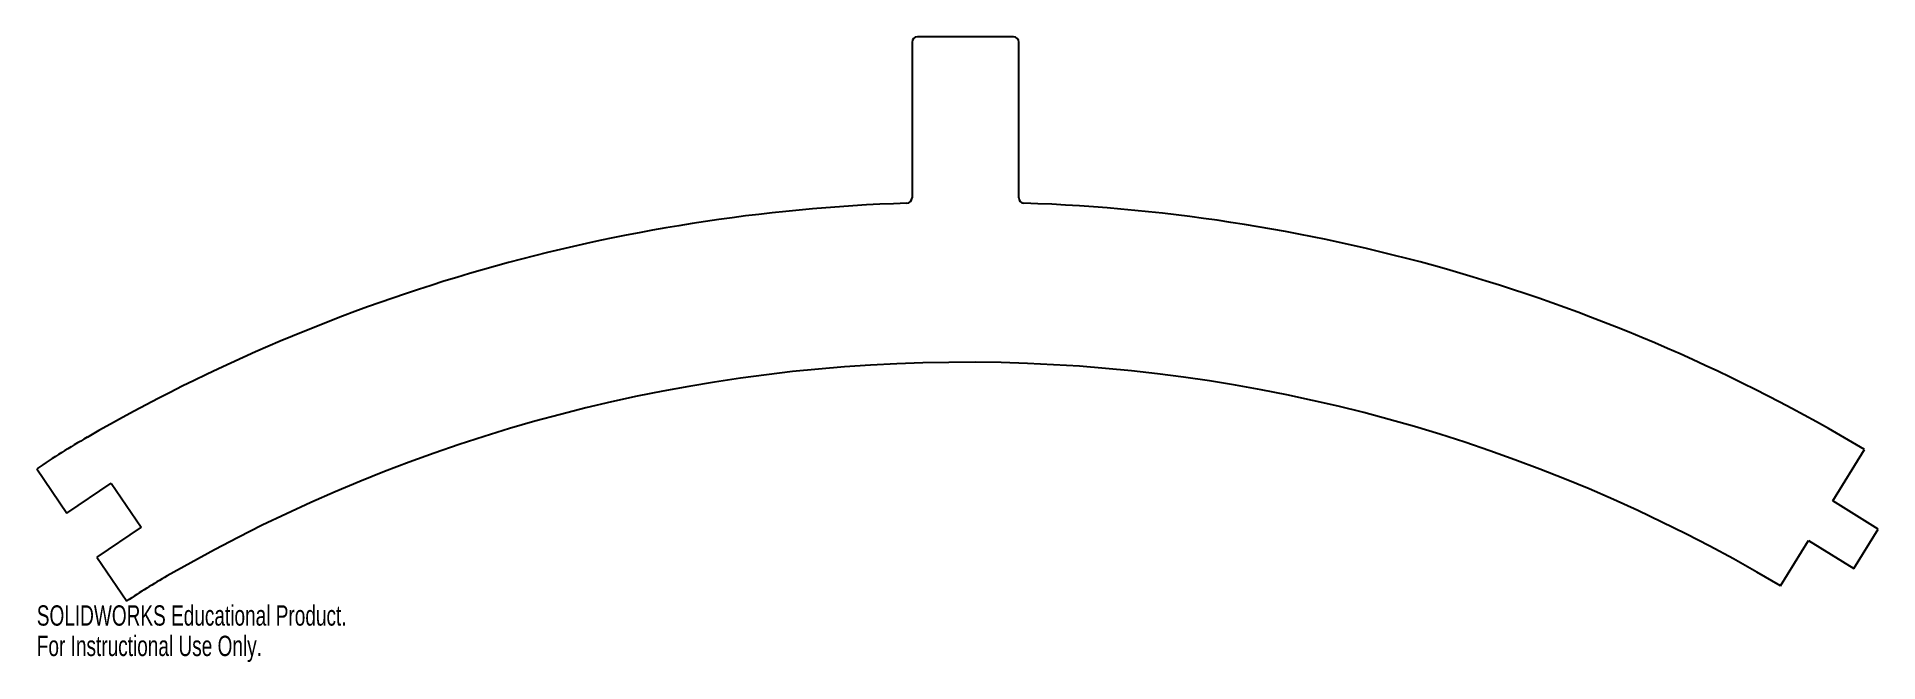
# Model space of a CAD drawing. Header units: inches. Extents: x -8.7 to 8.5, y 12.1 to 18.
import ezdxf

# ---------------------------------------------------------------- set-up
doc = ezdxf.new("R2010")
doc.units = ezdxf.units.IN
doc.header["$MEASUREMENT"] = 0
doc.styles.add('SLDTEXTSTYLE0', font='TXT', dxfattribs={"width": 0.7})

msp = doc.modelspace()

# ---------------------------------------------------------------- linework, layer by layer
at = {"color": 7, "linetype": 'Continuous', "lineweight": 25}
for p, q in [((-0.5, 17.95), (-0.5, 16.491)), ((0.45, 18), (-0.45, 18)), ((0.5, 16.491), (0.5, 17.95)), ((8.122, 13.65), (8.42, 14.132)), ((-8.696, 13.951), (-8.415, 13.537)), ((-8.415, 13.537), (-8.001, 13.818)), ((-8.001, 13.818), (-7.72, 13.405)), ((8.547, 13.387), (8.122, 13.65)), ((-7.72, 13.405), (-8.133, 13.124)), ((7.631, 12.856), (7.894, 13.281)), ((7.894, 13.281), (8.319, 13.018)), ((8.319, 13.018), (8.547, 13.387)), ((-8.133, 13.124), (-7.854, 12.712))]:
    msp.add_line(p, q, dxfattribs=at)
for centre, radius, start, end in [((-0.45, 17.95), 0.05, 90, 180), ((0.45, 17.95), 0.05, 0, 90), ((0, 0), 16.45, 91.9102, 120), ((-0.55, 16.491), 0.05, 271.9102, 0), ((0.55, 16.491), 0.05, 180, 268.0898), ((0, 0), 16.45, 59.2143, 88.0898), ((0, 0), 14.95, 59.3073, 120), ((-4.45, 7.708), 7.55, 120, 124.2184), ((-3.95, 6.842), 7.05, 120, 123.6206)]:
    msp.add_arc(centre, radius, start, end, dxfattribs=at)

# ---------------------------------------------------------------- texts
at = {"color": 7, "linetype": 'Continuous', "char_height": 0.1903, "attachment_point": 1, "style": 'SLDTEXTSTYLE0'}
for s, insert in [('SOLIDWORKS Educational Product.', (-8.696, 12.672)), ('For Instructional Use Only.', (-8.696, 12.387))]:
    msp.add_mtext(s, dxfattribs=dict(at, insert=insert))

doc.saveas('drawing.dxf')
